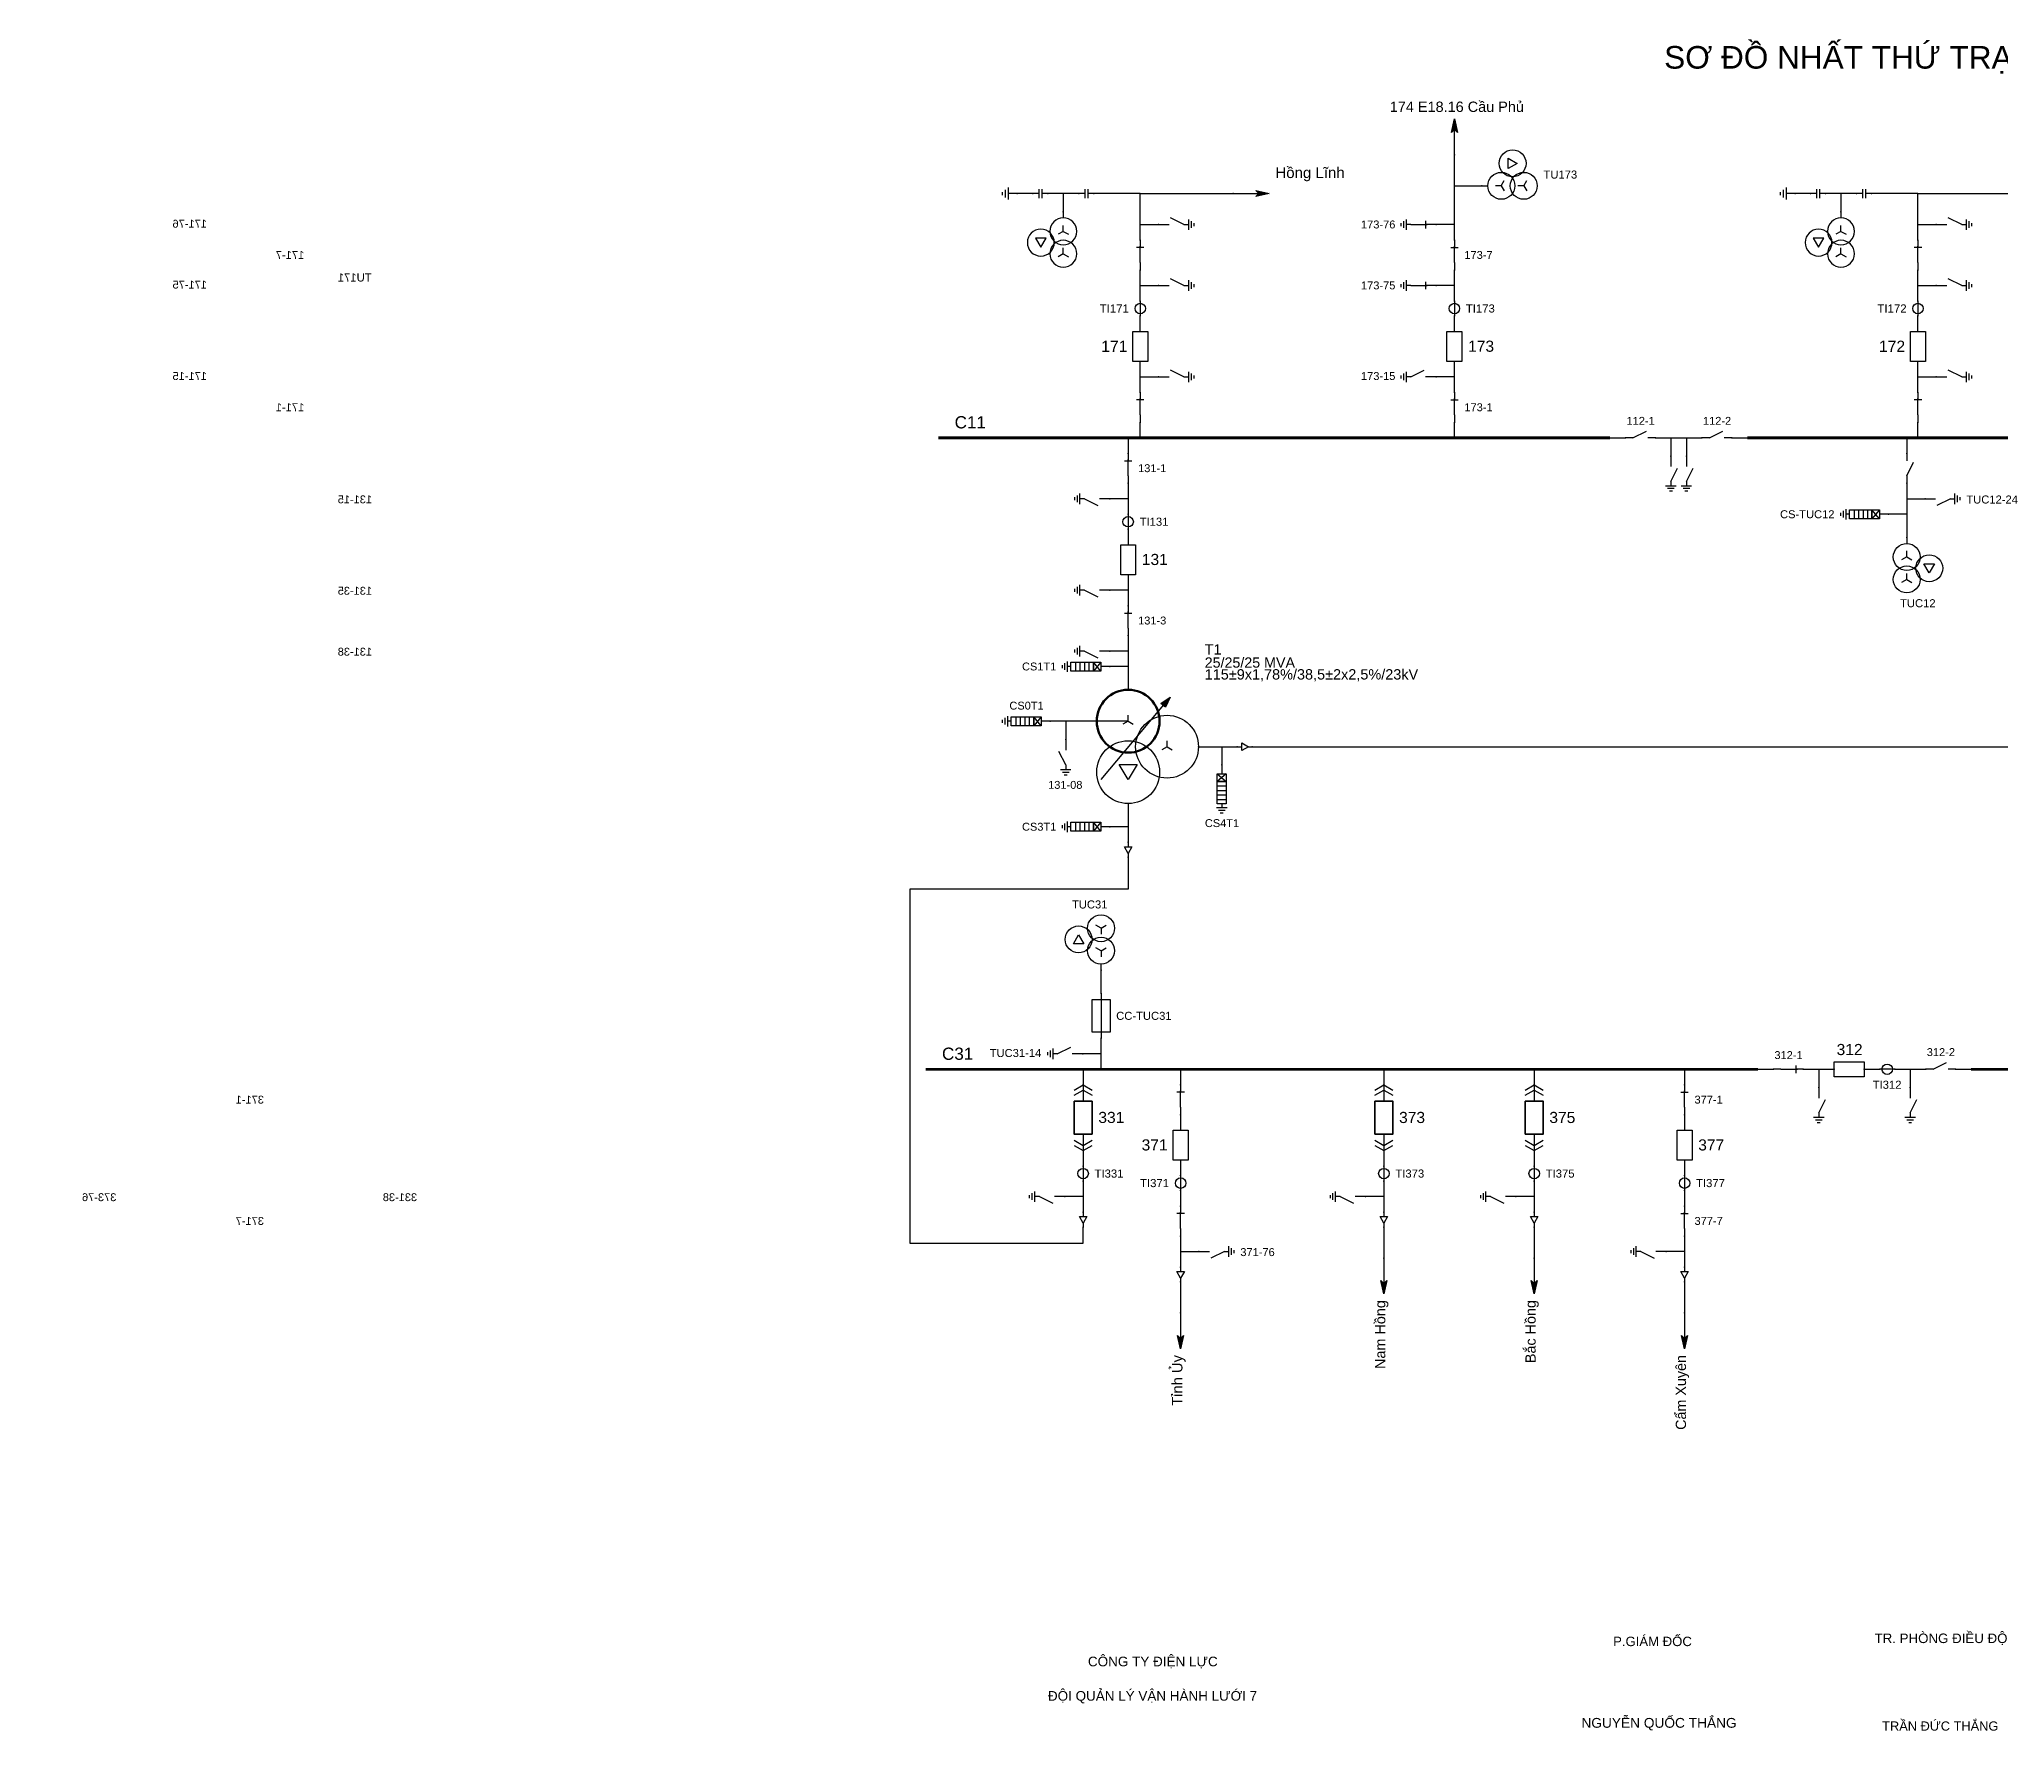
# Model space of a CAD drawing. Header units: millimetres. Extents: x -383 to 412, y 7 to 290.
# Drawn here: x -111 to 216.7, y 7.4 to 290.1 of the extents above; entities that cross this region are included whole.
import ezdxf

# ---------------------------------------------------------------- set-up
doc = ezdxf.new("R2010")
doc.units = ezdxf.units.MM
for name, color, linetype, lineweight in [('BUSBAR_110KV', 1, 'Continuous', 50), ('BUSBAR_35KV', 30, 'Continuous', 50), ('GROUND', 3, 'Continuous', 25), ('HV_110KV', 1, 'Continuous', 25), ('MV_22KV', 5, 'Continuous', 25), ('MV_35KV', 30, 'Continuous', 25)]:
    doc.layers.add(name, color=color, linetype=linetype, lineweight=lineweight)
doc.layers.add('SYM_PORTS', color=8, linetype='Continuous', plot=False)
doc.layers.add('TEXT', color=7, linetype='Continuous')
doc.styles.add('SLD_TEXT', font='arial.ttf')

# ---------------------------------------------------------------- blocks, each defined once
blk = doc.blocks.new('SYM_DISCONNECTOR_CLOSED')
at = {"lineweight": 25}
for points in [[(-0.625, 1.25), (0.625, 1.25)], [(0, 2.5), (0, 1.25)], [(0, -1.25), (0, 1.5)], [(0, -1.25), (0, -2.5)]]:
    blk.add_lwpolyline(points, dxfattribs=at)
at = {"layer": 'SYM_PORTS'}
for p in [(0, 2.5), (0, -2.5)]:
    blk.add_point(p, dxfattribs=at)
blk.add_attdef('DEVICE_CODE', (1.625, -0.5), '', height=2)
blk = doc.blocks.new('SYM_EARTHING_SWITCH_OPEN')
at = {"lineweight": 25}
for points in [[(0, -1.25), (-1.125, 1)], [(0, 3), (0, 1.25)], [(-0.875, -2), (0.875, -2)], [(-0.5625, -2.4375), (0.5625, -2.4375)], [(-0.25, -2.875), (0.25, -2.875)], [(0, -1.25), (0, -2)]]:
    blk.add_lwpolyline(points, dxfattribs=at)
at = {"layer": 'SYM_PORTS'}
blk.add_point((0, 3), dxfattribs=at)
blk.add_attdef('DEVICE_CODE', (1.875, 0), '', height=2)
blk = doc.blocks.new('SYM_CIRCUIT_BREAKER')
at = {"lineweight": 25}
blk.add_lwpolyline([(-1.25, 2.5), (1.25, 2.5), (1.25, -2.5), (-1.25, -2.5)], close=True, dxfattribs=at)
at = {"layer": 'SYM_PORTS'}
for p in [(0, 2.5), (0, -2.5)]:
    blk.add_point(p, dxfattribs=at)
blk.add_attdef('DEVICE_CODE', (2.25, -0.5), '', height=2)
at = {"flags": 1}
blk.add_attdef('RATING', (2.25, -3.5), '', height=2, dxfattribs=at)
blk = doc.blocks.new('SYM_CURRENT_TRANSFORMER')
at = {"lineweight": 25}
blk.add_lwpolyline([(0, 1.25), (0, -1.25)], dxfattribs=at)
blk.add_circle((0, 0), 0.875, dxfattribs=at)
at = {"layer": 'SYM_PORTS'}
for p in [(0, 1.25), (0, -1.25)]:
    blk.add_point(p, dxfattribs=at)
blk.add_attdef('DEVICE_CODE', (1.875, -1.75), '', height=2)
at = {"flags": 1}
blk.add_attdef('RATIO', (1.875, -4.75), '', height=2, dxfattribs=at)
blk = doc.blocks.new('SYM_COUPLING_CAPACITOR')
at = {"lineweight": 25}
for points in [[(-0.75, 0.25), (0.75, 0.25)], [(0, 1.25), (0, 0.25)], [(-0.75, -0.25), (0.75, -0.25)], [(0, -0.25), (0, -1.25)]]:
    blk.add_lwpolyline(points, dxfattribs=at)
at = {"layer": 'SYM_PORTS'}
for p in [(0, 1.25), (0, -1.25)]:
    blk.add_point(p, dxfattribs=at)
blk.add_attdef('DEVICE_CODE', (1.75, -1.75), '', height=2)
blk = doc.blocks.new('SYM_VOLTAGE_TRANSFORMER')
at = {"lineweight": 25}
for points in [[(0, 4.625), (0, 3.625)], [(0, 1.375), (-0.8625, 0.875)], [(0, 1.375), (0, 2.375)], [(0, 1.375), (0.8625, 0.875)], [(0, -2.375), (-0.8625, -2.875)], [(0, -2.375), (0, -1.375)], [(0, -2.375), (0.8625, -2.875)]]:
    blk.add_lwpolyline(points, dxfattribs=at)
blk.add_lwpolyline([(2.875, 0.25), (4.625, 0.25), (3.75, -1.25)], close=True, dxfattribs=at)
for centre in [(0, 1.375), (3.75, -0.5), (0, -2.375)]:
    blk.add_circle(centre, 2.25, dxfattribs=at)
at = {"layer": 'SYM_PORTS'}
blk.add_point((0, 4.625), dxfattribs=at)
blk.add_attdef('DEVICE_CODE', (7, 1.625), '', height=2)
at = {"flags": 1}
blk.add_attdef('RATIO', (7, -1.375), '', height=2, dxfattribs=at)
blk = doc.blocks.new('SYM_GROUND_SYMBOL')
at = {"lineweight": 25}
for points in [[(0, 1.25), (0, -0.25)], [(-1, -0.25), (1, -0.25)], [(-0.625, -0.75), (0.625, -0.75)], [(-0.25, -1.25), (0.25, -1.25)]]:
    blk.add_lwpolyline(points, dxfattribs=at)
at = {"layer": 'SYM_PORTS'}
blk.add_point((0, 1.25), dxfattribs=at)
blk = doc.blocks.new('SYM_LINE_FEEDER_ARROW')
blk.add_hatch(color=7).paths.add_polyline_path([(0, -3), (-0.5, -0.75), (0, -1.25), (0.5, -0.75)])
at = {"lineweight": 25}
blk.add_lwpolyline([(0, 3), (0, -1.25)], dxfattribs=at)
blk.add_lwpolyline([(0, -3), (-0.5, -0.75), (0, -1.25), (0.5, -0.75)], close=True, dxfattribs=at)
at = {"layer": 'SYM_PORTS'}
blk.add_point((0, 3), dxfattribs=at)
blk.add_attdef('LINE_NAME', (1.5, 0), '', height=2)
blk = doc.blocks.new('SYM_EARTHING_SWITCH_CLOSED')
at = {"lineweight": 25}
for points in [[(-0.625, 1.25), (0.625, 1.25)], [(0, 3), (0, 1.25)], [(0, -1.25), (0, 1.5)], [(-0.875, -2), (0.875, -2)], [(-0.5625, -2.4375), (0.5625, -2.4375)], [(-0.25, -2.875), (0.25, -2.875)], [(0, -1.25), (0, -2)]]:
    blk.add_lwpolyline(points, dxfattribs=at)
at = {"layer": 'SYM_PORTS'}
blk.add_point((0, 3), dxfattribs=at)
blk.add_attdef('DEVICE_CODE', (1.875, 0), '', height=2)
blk = doc.blocks.new('SYM_SURGE_ARRESTER')
at = {"lineweight": 25}
for points in [[(0, 4), (0, 2.5)], [(-0.75, 2.5), (0.75, 1.25)], [(0.75, 2.5), (-0.75, 1.25)], [(-0.75, 0.5), (0.75, 0.5)], [(-0.875, -3.125), (0.875, -3.125)], [(-0.75, -0.25), (0.75, -0.25)], [(-0.75, -1), (0.75, -1)], [(-0.75, -1.75), (0.75, -1.75)], [(0, -2.5), (0, -3.125)], [(-0.5625, -3.5625), (0.5625, -3.5625)], [(-0.25, -4), (0.25, -4)]]:
    blk.add_lwpolyline(points, dxfattribs=at)
for points in [[(-0.75, 2.5), (0.75, 2.5), (0.75, 1.25), (-0.75, 1.25)], [(-0.75, 1.25), (0.75, 1.25), (0.75, -2.5), (-0.75, -2.5)]]:
    blk.add_lwpolyline(points, close=True, dxfattribs=at)
at = {"layer": 'SYM_PORTS'}
blk.add_point((0, 4), dxfattribs=at)
blk.add_attdef('DEVICE_CODE', (1.875, 1), '', height=2)
blk = doc.blocks.new('SYM_TRANSFORMER_3W')
blk.add_hatch(color=7).paths.add_polyline_path([(3.75, 8.25), (3.0125, 6.575), (2.2375, 7.225)])
at = {"lineweight": 25}
for points in [[(-7.75, -5.5), (3.0125, 7.35)], [(-3.25, 4.25), (-8.5, 4.25)], [(-3.25, 4.25), (-4.1125, 3.75)], [(-3.25, 4.25), (-3.25, 5.25)], [(-3.25, 4.25), (-2.3875, 3.75)], [(3.25, 0), (2.3875, -0.5)], [(3.25, 0), (3.25, 1)], [(3.25, 0), (4.1125, -0.5)]]:
    blk.add_lwpolyline(points, dxfattribs=at)
for points in [[(3.75, 8.25), (3.0125, 6.575), (2.2375, 7.225)], [(-4.75, -3), (-1.75, -3), (-3.25, -5.5)]]:
    blk.add_lwpolyline(points, close=True, dxfattribs=at)
at = {"lineweight": 50}
blk.add_circle((-3.25, 4.25), 5.25, dxfattribs=at)
at = {"lineweight": 25}
for centre in [(3.25, 0), (-3.25, -4.25)]:
    blk.add_circle(centre, 5.25, dxfattribs=at)
at = {"layer": 'SYM_PORTS'}
for p in [(-3.25, 9.5), (-8.5, 4.25), (8.5, 0), (-3.25, -9.5)]:
    blk.add_point(p, dxfattribs=at)
blk.add_attdef('DEVICE_CODE', (9.5, 6.5), '', height=2)
at = {"flags": 1}
for tag, p in [('POWER', (9.5, 3.5)), ('VOLTAGE_RATIO', (9.5, 0.5))]:
    blk.add_attdef(tag, p, '', height=2, dxfattribs=at)
blk = doc.blocks.new('SYM_CABLE_TERMINATION')
at = {"lineweight": 25}
blk.add_lwpolyline([(-0.625, 0.5), (0.625, 0.5), (0, -0.625)], close=True, dxfattribs=at)
for points in [[(0, 1.25), (0, 0.5)], [(0, -0.625), (0, -1.25)]]:
    blk.add_lwpolyline(points, dxfattribs=at)
at = {"layer": 'SYM_PORTS'}
for p in [(0, 1.25), (0, -1.25)]:
    blk.add_point(p, dxfattribs=at)
blk = doc.blocks.new('SYM_DISCONNECTOR_OPEN')
at = {"lineweight": 25}
for points in [[(0, -1.25), (-1.125, 1)], [(0, 2.5), (0, 1.25)], [(0, -1.25), (0, -2.5)]]:
    blk.add_lwpolyline(points, dxfattribs=at)
at = {"layer": 'SYM_PORTS'}
for p in [(0, 2.5), (0, -2.5)]:
    blk.add_point(p, dxfattribs=at)
blk.add_attdef('DEVICE_CODE', (1, -0.5), '', height=2)
blk = doc.blocks.new('SYM_DRAWOUT_BREAKER')
at = {"lineweight": 25}
for points in [[(-1.5, 4.625), (0, 5.5), (1.5, 4.625)], [(-1.5, 3.75), (0, 4.625), (1.5, 3.75)], [(0, 5.5), (0, 2.75)], [(0, -2.75), (0, -5.5)], [(-1.5, -3.75), (0, -4.625), (1.5, -3.75)], [(-1.5, -4.625), (0, -5.5), (1.5, -4.625)]]:
    blk.add_lwpolyline(points, dxfattribs=at)
at = {"lineweight": 35}
blk.add_lwpolyline([(-1.5, 2.75), (1.5, 2.75), (1.5, -2.75), (-1.5, -2.75)], close=True, dxfattribs=at)
at = {"layer": 'SYM_PORTS'}
for p in [(0, 5.5), (0, -5.5)]:
    blk.add_point(p, dxfattribs=at)
blk.add_attdef('DEVICE_CODE', (2.5, 2.5), '', height=2)
at = {"flags": 1}
blk.add_attdef('RATING', (2.5, -0.5), '', height=2, dxfattribs=at)
blk = doc.blocks.new('SYM_FUSE_DISCONNECTOR')
at = {"lineweight": 25}
blk.add_lwpolyline([(0, 3.75), (0, -3.75)], dxfattribs=at)
blk.add_lwpolyline([(-1.5, 2.75), (1.5, 2.75), (1.5, -2.75), (-1.5, -2.75)], close=True, dxfattribs=at)
at = {"layer": 'SYM_PORTS'}
for p in [(0, 3.75), (0, -3.75)]:
    blk.add_point(p, dxfattribs=at)
blk.add_attdef('DEVICE_CODE', (2.5, 0.75), '', height=2)
at = {"flags": 1}
blk.add_attdef('RATING', (2.5, -2.25), '', height=2, dxfattribs=at)
blk = doc.blocks.new('SYM_SHUNT_REACTOR')
at = {"lineweight": 25}
for points in [[(0, 2.5), (0, 1.5)], [(0, 1.5), (0.25, 1.4325), (0.4325, 1.25), (0.5, 1), (0.4325, 0.75), (0.25, 0.5675), (0, 0.5), (0.25, 0.4325), (0.4325, 0.25), (0.5, 0), (0.4325, -0.25), (0.25, -0.4325), (0, -0.5), (0.25, -0.5675), (0.4325, -0.75), (0.5, -1), (0.4325, -1.25), (0.25, -1.4325), (0, -1.5)], [(0, -1.5), (0, -2.5)]]:
    blk.add_lwpolyline(points, dxfattribs=at)
at = {"layer": 'SYM_PORTS'}
for p in [(0, 2.5), (0, -2.5)]:
    blk.add_point(p, dxfattribs=at)
blk.add_attdef('DEVICE_CODE', (1.5, -0.5), '', height=2)
at = {"flags": 1}
blk.add_attdef('RATING', (1.5, -3.5), '', height=2, dxfattribs=at)

msp = doc.modelspace()

# ---------------------------------------------------------------- linework, layer by layer
at = {"layer": 'BUSBAR_110KV', "const_width": 0.479}
for points in [[(39.24, 223.46), (151.45, 223.46)], [(174.4, 223.46), (304.9, 223.46)]]:
    msp.add_lwpolyline(points, dxfattribs=at)
at = {"layer": 'BUSBAR_35KV', "const_width": 0.479}
for points in [[(37.12, 117.96), (176.17, 117.96)], [(211.79, 117.96), (307.03, 117.96)]]:
    msp.add_lwpolyline(points, dxfattribs=at)
at = {"layer": 'GROUND'}
for points in [[(55.03, 264.27), (52.44, 264.27)], [(184.96, 264.27), (182.37, 264.27)]]:
    msp.add_lwpolyline(points, dxfattribs=at)
at = {"layer": 'HV_110KV'}
for points in [[(125.47, 265.57), (125.47, 270.75)], [(125.47, 259.09), (125.47, 265.57)], [(125.47, 265.57), (130.06, 265.57)], [(60.12, 264.27), (57.53, 264.27)], [(62.71, 264.27), (60.12, 264.27)], [(60.12, 264.27), (60.12, 261.21)], [(72.98, 264.27), (65.21, 264.27)], [(72.98, 259.09), (72.98, 264.27)], [(72.98, 264.27), (88.52, 264.27)], [(190.05, 264.27), (187.46, 264.27)], [(192.64, 264.27), (190.05, 264.27)], [(190.05, 264.27), (190.05, 261.21)], [(202.91, 264.27), (195.14, 264.27)], [(202.91, 259.09), (202.91, 264.27)], [(202.91, 264.27), (218.45, 264.27)], [(72.98, 256.5), (72.98, 259.09)], [(72.98, 259.09), (76.04, 259.09)], [(125.47, 259.09), (122.41, 259.09)], [(125.47, 256.5), (125.47, 259.09)], [(202.91, 256.5), (202.91, 259.09)], [(202.91, 259.09), (205.97, 259.09)], [(72.98, 248.91), (72.98, 251.5)], [(125.47, 248.91), (125.47, 251.5)], [(202.91, 248.91), (202.91, 251.5)], [(72.98, 246.32), (72.98, 248.91)], [(72.98, 248.91), (76.04, 248.91)], [(125.47, 248.91), (122.41, 248.91)], [(125.47, 246.32), (125.47, 248.91)], [(202.91, 246.32), (202.91, 248.91)], [(202.91, 248.91), (205.97, 248.91)], [(72.98, 241.23), (72.98, 243.82)], [(125.47, 241.23), (125.47, 243.82)], [(202.91, 241.23), (202.91, 243.82)], [(72.98, 233.64), (72.98, 236.23)], [(125.47, 233.64), (125.47, 236.23)], [(202.91, 233.64), (202.91, 236.23)], [(72.98, 231.05), (72.98, 233.64)], [(72.98, 233.64), (76.04, 233.64)], [(125.47, 233.64), (122.41, 233.64)], [(125.47, 231.05), (125.47, 233.64)], [(202.91, 231.05), (202.91, 233.64)], [(202.91, 233.64), (205.97, 233.64)], [(70.96, 223.46), (70.96, 220.87)], [(72.98, 223.46), (72.98, 226.05)], [(125.47, 223.46), (125.47, 226.05)], [(151.45, 223.46), (154.04, 223.46)], [(159.04, 223.46), (161.63, 223.46)], [(161.63, 223.46), (161.63, 220.41)], [(161.63, 223.46), (164.22, 223.46)], [(164.22, 223.46), (164.22, 220.41)], [(164.22, 223.46), (166.81, 223.46)], [(171.81, 223.46), (174.4, 223.46)], [(201.04, 223.46), (201.04, 220.87)], [(202.91, 223.46), (202.91, 226.05)], [(70.96, 213.28), (67.91, 213.28)], [(70.96, 215.87), (70.96, 213.28)], [(70.96, 213.28), (70.96, 210.69)], [(201.04, 215.87), (201.04, 213.28)], [(201.04, 213.28), (204.09, 213.28)], [(201.04, 213.28), (201.04, 210.69)], [(201.04, 210.69), (197.98, 210.69)], [(201.04, 210.69), (201.04, 206.81)], [(70.96, 208.19), (70.96, 205.6)], [(70.96, 200.6), (70.96, 198.01)], [(70.96, 198.01), (67.91, 198.01)], [(70.96, 198.01), (70.96, 195.42)], [(70.96, 190.42), (70.96, 187.83)], [(70.96, 187.83), (67.91, 187.83)], [(70.96, 187.83), (70.96, 185.24)], [(70.96, 185.24), (67.91, 185.24)], [(70.96, 185.24), (70.96, 181.36)], [(60.53, 176.11), (57.94, 176.11)], [(65.71, 176.11), (60.53, 176.11)], [(60.53, 176.11), (60.53, 173.05)]]:
    msp.add_lwpolyline(points, dxfattribs=at)
at = {"layer": 'MV_22KV'}
for points in [[(91.69, 171.86), (94.39, 171.86), (228, 171.86), (228, 148.04), (312, 148.04), (312, 77.54), (409.5, 77.54), (409.5, 215.54), (387, 215.54), (387, 267.74), (378.77, 267.74), (376.07, 267.74)], [(82.71, 171.86), (86.6, 171.86)], [(86.6, 171.86), (86.6, 168.8)], [(86.6, 171.86), (89.19, 171.86)]]:
    msp.add_lwpolyline(points, dxfattribs=at)
at = {"layer": 'MV_35KV'}
for points in [[(70.96, 162.36), (70.96, 158.47)], [(70.96, 158.47), (67.91, 158.47)], [(70.96, 158.47), (70.96, 155.88)], [(70.96, 153.38), (70.96, 150.68), (70.96, 148.04), (34.5, 148.04), (34.5, 88.9), (63.44, 88.9), (63.44, 91.6)], [(66.43, 130.64), (66.43, 134.53)], [(66.43, 120.55), (66.43, 123.14)], [(66.43, 120.55), (63.37, 120.55)], [(66.43, 117.96), (66.43, 120.55)], [(63.44, 117.96), (63.44, 115.37)], [(79.73, 117.96), (79.73, 115.37)], [(113.68, 117.96), (113.68, 115.37)], [(138.8, 117.96), (138.8, 115.37)], [(163.92, 117.96), (163.92, 115.37)], [(176.17, 117.96), (178.76, 117.96)], [(183.76, 117.96), (186.35, 117.96)], [(186.35, 117.96), (186.35, 114.91)], [(186.35, 117.96), (188.94, 117.96)], [(193.94, 117.96), (196.52, 117.96)], [(199.02, 117.96), (201.61, 117.96)], [(201.61, 117.96), (201.61, 114.91)], [(201.61, 117.96), (204.2, 117.96)], [(209.2, 117.96), (211.79, 117.96)], [(79.73, 110.37), (79.73, 107.78)], [(163.92, 110.37), (163.92, 107.78)], [(63.44, 104.37), (63.44, 101.78)], [(79.73, 102.78), (79.73, 100.19)], [(113.68, 104.37), (113.68, 101.78)], [(138.8, 104.37), (138.8, 101.78)], [(163.92, 102.78), (163.92, 100.19)], [(63.44, 99.28), (63.44, 96.69)], [(113.68, 99.28), (113.68, 96.69)], [(138.8, 99.28), (138.8, 96.69)], [(63.44, 96.69), (60.38, 96.69)], [(63.44, 96.69), (63.44, 94.1)], [(79.73, 97.69), (79.73, 95.1)], [(113.68, 96.69), (110.62, 96.69)], [(113.68, 96.69), (113.68, 94.1)], [(138.8, 96.69), (135.74, 96.69)], [(138.8, 96.69), (138.8, 94.1)], [(163.92, 97.69), (163.92, 95.1)], [(79.73, 90.1), (79.73, 87.51)], [(113.68, 91.6), (113.68, 86.42)], [(138.8, 91.6), (138.8, 86.42)], [(163.92, 90.1), (163.92, 87.51)], [(79.73, 87.51), (82.79, 87.51)], [(79.73, 87.51), (79.73, 84.92)], [(163.92, 87.51), (160.86, 87.51)], [(163.92, 87.51), (163.92, 84.92)], [(79.73, 82.42), (79.73, 77.24)], [(163.92, 82.42), (163.92, 77.24)]]:
    msp.add_lwpolyline(points, dxfattribs=at)

# ---------------------------------------------------------------- block references
at = {"layer": 'GROUND', "rotation": 270}
for p in [(51.19, 264.27), (181.12, 264.27)]:
    msp.add_blockref('SYM_GROUND_SYMBOL', p, dxfattribs=at)
at = {"layer": 'HV_110KV'}
for name, p, rotation in [('SYM_LINE_FEEDER_ARROW', (125.47, 273.75), 180), ('SYM_COUPLING_CAPACITOR', (56.28, 264.27), 270), ('SYM_COUPLING_CAPACITOR', (63.96, 264.27), 270), ('SYM_LINE_FEEDER_ARROW', (91.52, 264.27), 90), ('SYM_COUPLING_CAPACITOR', (186.21, 264.27), 270), ('SYM_COUPLING_CAPACITOR', (193.89, 264.27), 270)]:
    msp.add_blockref(name, p, dxfattribs=dict(at, rotation=rotation))
ref = msp.add_blockref('SYM_VOLTAGE_TRANSFORMER', (134.68, 265.57), dxfattribs=dict(at, rotation=90))
ref.add_attrib('DEVICE_CODE', 'TU173', (140.34, 266.78), dxfattribs={"layer": 'TEXT', "height": 1.346, "style": 'SLD_TEXT'})
ref = msp.add_blockref('SYM_EARTHING_SWITCH_OPEN', (208.97, 259.09), dxfattribs=dict(at, xscale=-1, rotation=90))
ref.add_attrib('DEVICE_CODE', '172-76', (212.88, 258.58), dxfattribs={"layer": 'TEXT', "extrusion": (0, 0, -1), "height": 1.321, "style": 'SLD_TEXT'})
ref = msp.add_blockref('SYM_VOLTAGE_TRANSFORMER', (190.05, 256.59), dxfattribs=dict(at, xscale=-1))
ref.add_attrib('DEVICE_CODE', 'TU172', (185.36, 249.58), dxfattribs={"layer": 'TEXT', "extrusion": (0, 0, -1), "height": 1.346, "style": 'SLD_TEXT'})
ref = msp.add_blockref('SYM_EARTHING_SWITCH_OPEN', (79.04, 259.09), dxfattribs=dict(at, xscale=-1, rotation=90))
ref.add_attrib('DEVICE_CODE', '171-76', (82.95, 258.58), dxfattribs={"layer": 'TEXT', "extrusion": (0, 0, -1), "height": 1.321, "style": 'SLD_TEXT'})
ref = msp.add_blockref('SYM_VOLTAGE_TRANSFORMER', (60.12, 256.59), dxfattribs=dict(at, xscale=-1))
ref.add_attrib('DEVICE_CODE', 'TU171', (55.43, 249.58), dxfattribs={"layer": 'TEXT', "extrusion": (0, 0, -1), "height": 1.346, "style": 'SLD_TEXT'})
ref = msp.add_blockref('SYM_EARTHING_SWITCH_CLOSED', (119.41, 259.09), dxfattribs=dict(at, rotation=270))
ref.add_attrib('DEVICE_CODE', '173-76', (109.86, 258.45), dxfattribs={"layer": 'TEXT', "height": 1.321, "style": 'SLD_TEXT'})
ref = msp.add_blockref('SYM_DISCONNECTOR_CLOSED', (202.91, 254), dxfattribs=dict(at, xscale=-1))
ref.add_attrib('DEVICE_CODE', '172-7', (196.61, 253.35), dxfattribs={"layer": 'TEXT', "extrusion": (0, 0, -1), "height": 1.334, "style": 'SLD_TEXT'})
ref = msp.add_blockref('SYM_DISCONNECTOR_CLOSED', (72.98, 254), dxfattribs=dict(at, xscale=-1))
ref.add_attrib('DEVICE_CODE', '171-7', (66.68, 253.35), dxfattribs={"layer": 'TEXT', "extrusion": (0, 0, -1), "height": 1.334, "style": 'SLD_TEXT'})
ref = msp.add_blockref('SYM_DISCONNECTOR_CLOSED', (125.47, 254), dxfattribs=at)
ref.add_attrib('DEVICE_CODE', '173-7', (127.13, 253.36), dxfattribs={"layer": 'TEXT', "height": 1.323, "style": 'SLD_TEXT'})
ref = msp.add_blockref('SYM_EARTHING_SWITCH_OPEN', (208.97, 248.91), dxfattribs=dict(at, xscale=-1, rotation=90))
ref.add_attrib('DEVICE_CODE', '172-75', (212.88, 248.4), dxfattribs={"layer": 'TEXT', "extrusion": (0, 0, -1), "height": 1.321, "style": 'SLD_TEXT'})
ref = msp.add_blockref('SYM_EARTHING_SWITCH_OPEN', (79.04, 248.91), dxfattribs=dict(at, xscale=-1, rotation=90))
ref.add_attrib('DEVICE_CODE', '171-75', (82.95, 248.4), dxfattribs={"layer": 'TEXT', "extrusion": (0, 0, -1), "height": 1.321, "style": 'SLD_TEXT'})
ref = msp.add_blockref('SYM_EARTHING_SWITCH_CLOSED', (119.41, 248.91), dxfattribs=dict(at, rotation=270))
ref.add_attrib('DEVICE_CODE', '173-75', (109.86, 248.27), dxfattribs={"layer": 'TEXT', "height": 1.321, "style": 'SLD_TEXT'})
ref = msp.add_blockref('SYM_CURRENT_TRANSFORMER', (72.98, 245.07), dxfattribs=at)
ref.add_attrib('DEVICE_CODE', 'TI171', (66.21, 244.39), dxfattribs={"layer": 'TEXT', "height": 1.365, "style": 'SLD_TEXT'})
ref = msp.add_blockref('SYM_CURRENT_TRANSFORMER', (125.47, 245.07), dxfattribs=at)
ref.add_attrib('DEVICE_CODE', 'TI173', (127.38, 244.4), dxfattribs={"layer": 'TEXT', "height": 1.354, "style": 'SLD_TEXT'})
ref = msp.add_blockref('SYM_CURRENT_TRANSFORMER', (202.91, 245.07), dxfattribs=at)
ref.add_attrib('DEVICE_CODE', 'TI172', (196.14, 244.39), dxfattribs={"layer": 'TEXT', "height": 1.365, "style": 'SLD_TEXT'})
ref = msp.add_blockref('SYM_CIRCUIT_BREAKER', (72.98, 238.73), dxfattribs=at)
ref.add_attrib('DEVICE_CODE', '171', (66.46, 237.82), dxfattribs={"layer": 'TEXT', "height": 1.879, "style": 'SLD_TEXT'})
ref = msp.add_blockref('SYM_CIRCUIT_BREAKER', (125.47, 238.73), dxfattribs=at)
ref.add_attrib('DEVICE_CODE', '173', (127.75, 237.84), dxfattribs={"layer": 'TEXT', "height": 1.863, "style": 'SLD_TEXT'})
ref = msp.add_blockref('SYM_CIRCUIT_BREAKER', (202.91, 238.73), dxfattribs=at)
ref.add_attrib('DEVICE_CODE', '172', (196.39, 237.82), dxfattribs={"layer": 'TEXT', "height": 1.879, "style": 'SLD_TEXT'})
ref = msp.add_blockref('SYM_EARTHING_SWITCH_OPEN', (208.97, 233.64), dxfattribs=dict(at, xscale=-1, rotation=90))
ref.add_attrib('DEVICE_CODE', '172-25', (212.88, 233.13), dxfattribs={"layer": 'TEXT', "extrusion": (0, 0, -1), "height": 1.321, "style": 'SLD_TEXT'})
ref = msp.add_blockref('SYM_EARTHING_SWITCH_OPEN', (79.04, 233.64), dxfattribs=dict(at, xscale=-1, rotation=90))
ref.add_attrib('DEVICE_CODE', '171-15', (82.95, 233.13), dxfattribs={"layer": 'TEXT', "extrusion": (0, 0, -1), "height": 1.321, "style": 'SLD_TEXT'})
ref = msp.add_blockref('SYM_EARTHING_SWITCH_OPEN', (119.41, 233.64), dxfattribs=dict(at, rotation=270))
ref.add_attrib('DEVICE_CODE', '173-15', (109.86, 233.13), dxfattribs={"layer": 'TEXT', "height": 1.321, "style": 'SLD_TEXT'})
ref = msp.add_blockref('SYM_DISCONNECTOR_CLOSED', (202.91, 228.55), dxfattribs=dict(at, xscale=-1))
ref.add_attrib('DEVICE_CODE', '172-2', (196.61, 227.9), dxfattribs={"layer": 'TEXT', "extrusion": (0, 0, -1), "height": 1.334, "style": 'SLD_TEXT'})
ref = msp.add_blockref('SYM_DISCONNECTOR_CLOSED', (72.98, 228.55), dxfattribs=dict(at, xscale=-1))
ref.add_attrib('DEVICE_CODE', '171-1', (66.68, 227.9), dxfattribs={"layer": 'TEXT', "extrusion": (0, 0, -1), "height": 1.334, "style": 'SLD_TEXT'})
ref = msp.add_blockref('SYM_DISCONNECTOR_CLOSED', (125.47, 228.55), dxfattribs=at)
ref.add_attrib('DEVICE_CODE', '173-1', (127.13, 227.91), dxfattribs={"layer": 'TEXT', "height": 1.323, "style": 'SLD_TEXT'})
ref = msp.add_blockref('SYM_DISCONNECTOR_OPEN', (156.54, 223.46), dxfattribs=dict(at, rotation=270))
ref.add_attrib('DEVICE_CODE', '112-1', (154.22, 225.64), dxfattribs={"layer": 'TEXT', "height": 1.32, "style": 'SLD_TEXT'})
ref = msp.add_blockref('SYM_DISCONNECTOR_OPEN', (169.31, 223.46), dxfattribs=dict(at, rotation=270))
ref.add_attrib('DEVICE_CODE', '112-2', (166.99, 225.64), dxfattribs={"layer": 'TEXT', "height": 1.32, "style": 'SLD_TEXT'})
ref = msp.add_blockref('SYM_DISCONNECTOR_OPEN', (201.04, 218.37), dxfattribs=dict(at, xscale=-1))
ref.add_attrib('DEVICE_CODE', 'TUC12-2', (192.37, 217.7), dxfattribs={"layer": 'TEXT', "extrusion": (0, 0, -1), "height": 1.341, "style": 'SLD_TEXT'})
ref = msp.add_blockref('SYM_EARTHING_SWITCH_OPEN', (164.22, 217.41), dxfattribs=dict(at, xscale=-1))
ref.add_attrib('DEVICE_CODE', '112-25', (167.17, 212.17), dxfattribs={"layer": 'TEXT', "extrusion": (0, 0, -1), "height": 1.318, "style": 'SLD_TEXT'})
ref = msp.add_blockref('SYM_EARTHING_SWITCH_OPEN', (161.63, 217.41), dxfattribs=dict(at, xscale=-1))
ref.add_attrib('DEVICE_CODE', '112-15', (158.94, 212.17), dxfattribs={"layer": 'TEXT', "extrusion": (0, 0, -1), "height": 1.318, "style": 'SLD_TEXT'})
ref = msp.add_blockref('SYM_DISCONNECTOR_CLOSED', (70.96, 218.37), dxfattribs=at)
ref.add_attrib('DEVICE_CODE', '131-1', (72.62, 217.73), dxfattribs={"layer": 'TEXT', "height": 1.32, "style": 'SLD_TEXT'})
ref = msp.add_blockref('SYM_EARTHING_SWITCH_OPEN', (237.33, 213.28), dxfattribs=dict(at, xscale=-1, rotation=270))
ref.add_attrib('DEVICE_CODE', '132-25', (227.78, 212.52), dxfattribs={"layer": 'TEXT', "extrusion": (0, 0, -1), "height": 1.318, "style": 'SLD_TEXT'})
ref = msp.add_blockref('SYM_EARTHING_SWITCH_OPEN', (64.91, 213.28), dxfattribs=dict(at, xscale=-1, rotation=270))
ref.add_attrib('DEVICE_CODE', '131-15', (55.36, 212.52), dxfattribs={"layer": 'TEXT', "extrusion": (0, 0, -1), "height": 1.318, "style": 'SLD_TEXT'})
ref = msp.add_blockref('SYM_EARTHING_SWITCH_OPEN', (207.09, 213.28), dxfattribs=dict(at, rotation=90))
ref.add_attrib('DEVICE_CODE', 'TUC12-24', (211, 212.49), dxfattribs={"layer": 'TEXT', "height": 1.337, "style": 'SLD_TEXT'})
ref = msp.add_blockref('SYM_CURRENT_TRANSFORMER', (70.96, 209.44), dxfattribs=at)
ref.add_attrib('DEVICE_CODE', 'TI131', (72.87, 208.77), dxfattribs={"layer": 'TEXT', "height": 1.351, "style": 'SLD_TEXT'})
ref = msp.add_blockref('SYM_SURGE_ARRESTER', (193.98, 210.69), dxfattribs=dict(at, rotation=270))
ref.add_attrib('DEVICE_CODE', 'CS-TUC12', (179.87, 210.03), dxfattribs={"layer": 'TEXT', "height": 1.332, "style": 'SLD_TEXT'})
ref = msp.add_blockref('SYM_VOLTAGE_TRANSFORMER', (201.04, 202.18), dxfattribs=at)
ref.add_attrib('DEVICE_CODE', 'TUC12', (199.92, 195.16), dxfattribs={"layer": 'TEXT', "height": 1.342, "style": 'SLD_TEXT'})
ref = msp.add_blockref('SYM_CIRCUIT_BREAKER', (70.96, 203.1), dxfattribs=at)
ref.add_attrib('DEVICE_CODE', '131', (73.25, 202.21), dxfattribs={"layer": 'TEXT', "height": 1.863, "style": 'SLD_TEXT'})
ref = msp.add_blockref('SYM_EARTHING_SWITCH_OPEN', (237.33, 198.01), dxfattribs=dict(at, xscale=-1, rotation=270))
ref.add_attrib('DEVICE_CODE', '132-35', (227.78, 197.25), dxfattribs={"layer": 'TEXT', "extrusion": (0, 0, -1), "height": 1.318, "style": 'SLD_TEXT'})
ref = msp.add_blockref('SYM_EARTHING_SWITCH_OPEN', (64.91, 198.01), dxfattribs=dict(at, xscale=-1, rotation=270))
ref.add_attrib('DEVICE_CODE', '131-35', (55.36, 197.25), dxfattribs={"layer": 'TEXT', "extrusion": (0, 0, -1), "height": 1.318, "style": 'SLD_TEXT'})
ref = msp.add_blockref('SYM_DISCONNECTOR_CLOSED', (70.96, 192.92), dxfattribs=at)
ref.add_attrib('DEVICE_CODE', '131-3', (72.62, 192.28), dxfattribs={"layer": 'TEXT', "height": 1.32, "style": 'SLD_TEXT'})
ref = msp.add_blockref('SYM_EARTHING_SWITCH_OPEN', (237.33, 187.83), dxfattribs=dict(at, xscale=-1, rotation=270))
ref.add_attrib('DEVICE_CODE', '132-38', (227.78, 187.07), dxfattribs={"layer": 'TEXT', "extrusion": (0, 0, -1), "height": 1.318, "style": 'SLD_TEXT'})
ref = msp.add_blockref('SYM_EARTHING_SWITCH_OPEN', (64.91, 187.83), dxfattribs=dict(at, xscale=-1, rotation=270))
ref.add_attrib('DEVICE_CODE', '131-38', (55.36, 187.07), dxfattribs={"layer": 'TEXT', "extrusion": (0, 0, -1), "height": 1.318, "style": 'SLD_TEXT'})
ref = msp.add_blockref('SYM_TRANSFORMER_3W', (74.21, 171.86), dxfattribs=at)
ref.add_attrib('DEVICE_CODE', 'T1', (83.75, 187.25), dxfattribs={"layer": 'TEXT', "height": 1.728, "style": 'SLD_TEXT'})
ref = msp.add_blockref('SYM_SURGE_ARRESTER', (63.91, 185.24), dxfattribs=dict(at, rotation=270))
ref.add_attrib('DEVICE_CODE', 'CS1T1', (53.23, 184.6), dxfattribs={"layer": 'TEXT', "height": 1.316, "style": 'SLD_TEXT'})
ref = msp.add_blockref('SYM_SURGE_ARRESTER', (53.94, 176.11), dxfattribs=dict(at, rotation=270))
ref.add_attrib('DEVICE_CODE', 'CS0T1', (51.12, 178.06), dxfattribs={"layer": 'TEXT', "height": 1.316, "style": 'SLD_TEXT'})
ref = msp.add_blockref('SYM_EARTHING_SWITCH_OPEN', (60.53, 170.05), dxfattribs=at)
ref.add_attrib('DEVICE_CODE', '131-08', (57.59, 164.82), dxfattribs={"layer": 'TEXT', "height": 1.318, "style": 'SLD_TEXT'})
at = {"layer": 'MV_22KV', "rotation": 90}
msp.add_blockref('SYM_CABLE_TERMINATION', (90.44, 171.86), dxfattribs=at)
at = {"layer": 'MV_22KV'}
ref = msp.add_blockref('SYM_SURGE_ARRESTER', (86.6, 164.8), dxfattribs=at)
ref.add_attrib('DEVICE_CODE', 'CS4T1', (83.78, 158.43), dxfattribs={"layer": 'TEXT', "height": 1.316, "style": 'SLD_TEXT'})
at = {"layer": 'MV_35KV'}
ref = msp.add_blockref('SYM_SURGE_ARRESTER', (63.91, 158.47), dxfattribs=dict(at, rotation=270))
ref.add_attrib('DEVICE_CODE', 'CS3T1', (53.23, 157.83), dxfattribs={"layer": 'TEXT', "height": 1.316, "style": 'SLD_TEXT'})
for name, p in [('SYM_CABLE_TERMINATION', (70.96, 154.63)), ('SYM_CABLE_TERMINATION', (63.44, 92.85)), ('SYM_CABLE_TERMINATION', (113.68, 92.85)), ('SYM_CABLE_TERMINATION', (138.8, 92.85)), ('SYM_LINE_FEEDER_ARROW', (113.68, 83.42)), ('SYM_LINE_FEEDER_ARROW', (138.8, 83.42)), ('SYM_CABLE_TERMINATION', (79.73, 83.67)), ('SYM_CABLE_TERMINATION', (163.92, 83.67)), ('SYM_LINE_FEEDER_ARROW', (79.73, 74.24)), ('SYM_LINE_FEEDER_ARROW', (163.92, 74.24))]:
    msp.add_blockref(name, p, dxfattribs=at)
ref = msp.add_blockref('SYM_VOLTAGE_TRANSFORMER', (66.43, 139.15), dxfattribs=dict(at, rotation=180))
ref.add_attrib('DEVICE_CODE', 'TUC31', (61.57, 144.83), dxfattribs={"layer": 'TEXT', "height": 1.342, "style": 'SLD_TEXT'})
ref = msp.add_blockref('SYM_FUSE_DISCONNECTOR', (66.43, 126.89), dxfattribs=at)
ref.add_attrib('DEVICE_CODE', 'CC-TUC31', (68.96, 126.22), dxfattribs={"layer": 'TEXT', "height": 1.34, "style": 'SLD_TEXT'})
ref = msp.add_blockref('SYM_EARTHING_SWITCH_OPEN', (60.37, 120.55), dxfattribs=dict(at, rotation=270))
ref.add_attrib('DEVICE_CODE', 'TUC31-14', (47.83, 120.01), dxfattribs={"layer": 'TEXT', "height": 1.337, "style": 'SLD_TEXT'})
ref = msp.add_blockref('SYM_CIRCUIT_BREAKER', (191.44, 117.96), dxfattribs=dict(at, rotation=270))
ref.add_attrib('DEVICE_CODE', '312', (189.32, 120.33), dxfattribs={"layer": 'TEXT', "height": 1.863, "style": 'SLD_TEXT'})
ref = msp.add_blockref('SYM_DISCONNECTOR_OPEN', (206.7, 117.96), dxfattribs=dict(at, rotation=270))
ref.add_attrib('DEVICE_CODE', '312-2', (204.38, 120.17), dxfattribs={"layer": 'TEXT', "height": 1.32, "style": 'SLD_TEXT'})
ref = msp.add_blockref('SYM_DISCONNECTOR_CLOSED', (181.26, 117.96), dxfattribs=dict(at, rotation=270))
ref.add_attrib('DEVICE_CODE', '312-1', (178.93, 119.67), dxfattribs={"layer": 'TEXT', "height": 1.32, "style": 'SLD_TEXT'})
ref = msp.add_blockref('SYM_CURRENT_TRANSFORMER', (197.77, 117.96), dxfattribs=dict(at, rotation=270))
ref.add_attrib('DEVICE_CODE', 'TI312', (195.34, 114.7), dxfattribs={"layer": 'TEXT', "height": 1.351, "style": 'SLD_TEXT'})
ref = msp.add_blockref('SYM_DISCONNECTOR_CLOSED', (251.64, 112.87), dxfattribs=dict(at, xscale=-1))
ref.add_attrib('DEVICE_CODE', 'T301-1', (244.12, 112.22), dxfattribs={"layer": 'TEXT', "extrusion": (0, 0, -1), "height": 1.332, "style": 'SLD_TEXT'})
ref = msp.add_blockref('SYM_EARTHING_SWITCH_OPEN', (201.61, 111.91), dxfattribs=dict(at, xscale=-1))
ref.add_attrib('DEVICE_CODE', '312-25', (198.92, 106.67), dxfattribs={"layer": 'TEXT', "extrusion": (0, 0, -1), "height": 1.318, "style": 'SLD_TEXT'})
ref = msp.add_blockref('SYM_EARTHING_SWITCH_OPEN', (186.35, 111.91), dxfattribs=dict(at, xscale=-1))
ref.add_attrib('DEVICE_CODE', '312-15', (183.65, 106.67), dxfattribs={"layer": 'TEXT', "extrusion": (0, 0, -1), "height": 1.318, "style": 'SLD_TEXT'})
ref = msp.add_blockref('SYM_DISCONNECTOR_CLOSED', (79.73, 112.87), dxfattribs=dict(at, xscale=-1))
ref.add_attrib('DEVICE_CODE', '371-1', (73.42, 112.23), dxfattribs={"layer": 'TEXT', "extrusion": (0, 0, -1), "height": 1.323, "style": 'SLD_TEXT'})
ref = msp.add_blockref('SYM_DRAWOUT_BREAKER', (63.44, 109.87), dxfattribs=at)
ref.add_attrib('DEVICE_CODE', '331', (65.98, 108.98), dxfattribs={"layer": 'TEXT', "height": 1.863, "style": 'SLD_TEXT'})
ref = msp.add_blockref('SYM_DRAWOUT_BREAKER', (113.68, 109.87), dxfattribs=at)
ref.add_attrib('DEVICE_CODE', '373', (116.22, 108.98), dxfattribs={"layer": 'TEXT', "height": 1.863, "style": 'SLD_TEXT'})
ref = msp.add_blockref('SYM_DRAWOUT_BREAKER', (138.8, 109.87), dxfattribs=at)
ref.add_attrib('DEVICE_CODE', '375', (141.33, 108.98), dxfattribs={"layer": 'TEXT', "height": 1.863, "style": 'SLD_TEXT'})
ref = msp.add_blockref('SYM_DISCONNECTOR_CLOSED', (163.92, 112.87), dxfattribs=at)
ref.add_attrib('DEVICE_CODE', '377-1', (165.58, 112.23), dxfattribs={"layer": 'TEXT', "height": 1.323, "style": 'SLD_TEXT'})
ref = msp.add_blockref('SYM_CIRCUIT_BREAKER', (79.73, 105.28), dxfattribs=at)
ref.add_attrib('DEVICE_CODE', '371', (73.21, 104.39), dxfattribs={"layer": 'TEXT', "height": 1.863, "style": 'SLD_TEXT'})
ref = msp.add_blockref('SYM_CIRCUIT_BREAKER', (163.92, 105.28), dxfattribs=at)
ref.add_attrib('DEVICE_CODE', '377', (166.2, 104.39), dxfattribs={"layer": 'TEXT', "height": 1.863, "style": 'SLD_TEXT'})
ref = msp.add_blockref('SYM_CURRENT_TRANSFORMER', (63.44, 100.53), dxfattribs=at)
ref.add_attrib('DEVICE_CODE', 'TI331', (65.35, 99.86), dxfattribs={"layer": 'TEXT', "height": 1.351, "style": 'SLD_TEXT'})
ref = msp.add_blockref('SYM_CURRENT_TRANSFORMER', (113.68, 100.53), dxfattribs=at)
ref.add_attrib('DEVICE_CODE', 'TI373', (115.59, 99.86), dxfattribs={"layer": 'TEXT', "height": 1.354, "style": 'SLD_TEXT'})
ref = msp.add_blockref('SYM_CURRENT_TRANSFORMER', (138.8, 100.53), dxfattribs=at)
ref.add_attrib('DEVICE_CODE', 'TI375', (140.71, 99.86), dxfattribs={"layer": 'TEXT', "height": 1.354, "style": 'SLD_TEXT'})
ref = msp.add_blockref('SYM_CURRENT_TRANSFORMER', (79.73, 98.94), dxfattribs=at)
ref.add_attrib('DEVICE_CODE', 'TI371', (72.95, 98.27), dxfattribs={"layer": 'TEXT', "height": 1.354, "style": 'SLD_TEXT'})
ref = msp.add_blockref('SYM_CURRENT_TRANSFORMER', (163.92, 98.94), dxfattribs=at)
ref.add_attrib('DEVICE_CODE', 'TI377', (165.83, 98.27), dxfattribs={"layer": 'TEXT', "height": 1.354, "style": 'SLD_TEXT'})
ref = msp.add_blockref('SYM_EARTHING_SWITCH_OPEN', (132.74, 96.69), dxfattribs=dict(at, xscale=-1, rotation=270))
ref.add_attrib('DEVICE_CODE', '375-76', (123.19, 95.93), dxfattribs={"layer": 'TEXT', "extrusion": (0, 0, -1), "height": 1.321, "style": 'SLD_TEXT'})
ref = msp.add_blockref('SYM_EARTHING_SWITCH_OPEN', (107.62, 96.69), dxfattribs=dict(at, xscale=-1, rotation=270))
ref.add_attrib('DEVICE_CODE', '373-76', (98.07, 95.93), dxfattribs={"layer": 'TEXT', "extrusion": (0, 0, -1), "height": 1.321, "style": 'SLD_TEXT'})
ref = msp.add_blockref('SYM_DISCONNECTOR_CLOSED', (79.73, 92.6), dxfattribs=dict(at, xscale=-1))
ref.add_attrib('DEVICE_CODE', '371-7', (73.42, 91.96), dxfattribs={"layer": 'TEXT', "extrusion": (0, 0, -1), "height": 1.323, "style": 'SLD_TEXT'})
ref = msp.add_blockref('SYM_EARTHING_SWITCH_OPEN', (57.38, 96.69), dxfattribs=dict(at, xscale=-1, rotation=270))
ref.add_attrib('DEVICE_CODE', '331-38', (47.83, 95.93), dxfattribs={"layer": 'TEXT', "extrusion": (0, 0, -1), "height": 1.318, "style": 'SLD_TEXT'})
ref = msp.add_blockref('SYM_DISCONNECTOR_CLOSED', (163.92, 92.6), dxfattribs=at)
ref.add_attrib('DEVICE_CODE', '377-7', (165.58, 91.96), dxfattribs={"layer": 'TEXT', "height": 1.323, "style": 'SLD_TEXT'})
ref = msp.add_blockref('SYM_SHUNT_REACTOR', (251.64, 90.01), dxfattribs=dict(at, xscale=-1))
ref.add_attrib('DEVICE_CODE', 'L301', (245.9, 89.35), dxfattribs={"layer": 'TEXT', "extrusion": (0, 0, -1), "height": 1.346, "style": 'SLD_TEXT'})
ref = msp.add_blockref('SYM_EARTHING_SWITCH_OPEN', (157.86, 87.51), dxfattribs=dict(at, xscale=-1, rotation=270))
ref.add_attrib('DEVICE_CODE', '377-76', (148.31, 86.75), dxfattribs={"layer": 'TEXT', "extrusion": (0, 0, -1), "height": 1.321, "style": 'SLD_TEXT'})
ref = msp.add_blockref('SYM_EARTHING_SWITCH_OPEN', (85.79, 87.51), dxfattribs=dict(at, rotation=90))
ref.add_attrib('DEVICE_CODE', '371-76', (89.7, 86.75), dxfattribs={"layer": 'TEXT', "height": 1.321, "style": 'SLD_TEXT'})

# ---------------------------------------------------------------- texts
at = {"layer": 'TEXT', "attachment_point": 7, "style": 'SLD_TEXT'}
for s, insert, char_height in [('SƠ ĐỒ NHẤT THỨ TRẠM 110KV THIÊN CẦM', (160.51, 284.32), 3.7731), ('174 E18.16 Cầu Phủ', (114.67, 277.89), 1.7283), ('Hồng Lĩnh', (95.56, 266.33), 1.795), ('C11', (41.97, 225.01), 2.043), ('25/25/25 MVA', (83.75, 185.04), 1.7042), ('115±9x1,78%/38,5±2x2,5%/23kV', (83.75, 182.76), 1.7282), ('C31', (39.86, 119.51), 2.043), ('P.GIÁM ĐỐC', (151.98, 21.56), 1.57), ('TR. PHÒNG ĐIỀU ĐỘ', (195.66, 21.74), 1.59), ('CÔNG TY ĐIỆN LỰC', (64.24, 17.85), 1.6121), ('ĐỘI QUẢN LÝ VẬN HÀNH LƯỚI 7', (57.56, 12.02), 1.609), ('NGUYỄN QUỐC THẮNG', (146.69, 7.49), 1.6378), ('TRẦN ĐỨC THẮNG', (196.93, 7.44), 1.5318)]:
    msp.add_mtext(s, dxfattribs=dict(at, insert=insert, char_height=char_height))
at = {"layer": 'TEXT', "attachment_point": 7, "rotation": 90, "style": 'SLD_TEXT'}
for s, insert, char_height in [('Nam Hồng', (114.45, 67.88), 1.723), ('Bắc Hồng', (139.56, 68.87), 1.715), ('Tỉnh Ủy', (80.56, 61.73), 1.763), ('Cẩm Xuyên', (164.68, 57.71), 1.713)]:
    msp.add_mtext(s, dxfattribs=dict(at, insert=insert, char_height=char_height))

doc.saveas('drawing.dxf')
